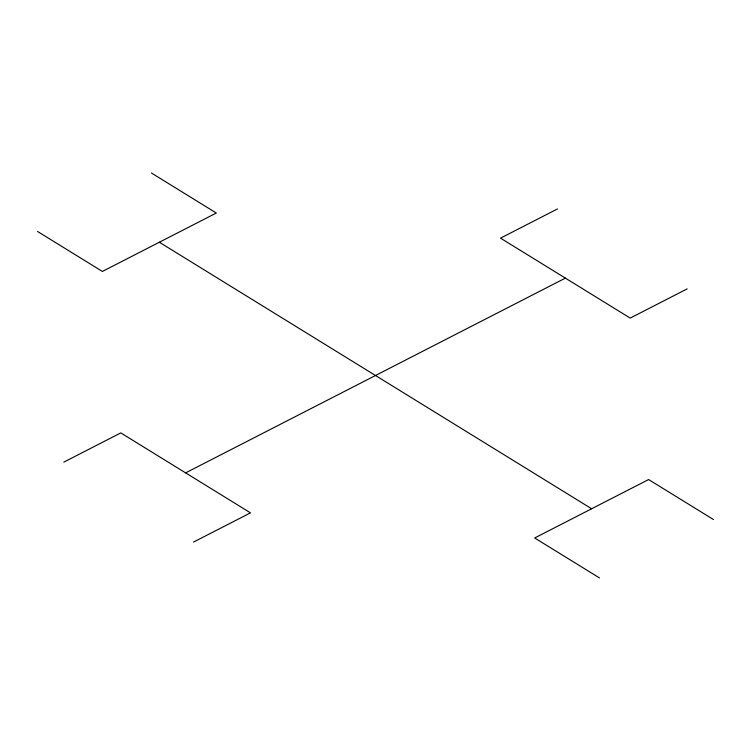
<?xml version="1.0" encoding="UTF-8"?>
<svg xmlns="http://www.w3.org/2000/svg" width="751" height="751" viewBox="0 0 751 751"><rect width="100%" height="100%" fill="white"/><g stroke="black" fill="none" stroke-linecap="round" stroke-linejoin="round"><path stroke-width="1.13" d="M63.835 462.118L120.789 432.905L250.477 512.858L193.523 542.072M557.477 208.928L500.523 238.142L630.211 318.095L687.165 288.882M185.638 472.877L565.362 278.123M151.467 173.04L216.316 213.021L102.389 271.449L37.55 231.468M713.45 519.532L648.611 479.551L534.684 537.979L599.533 577.96M159.353 242.235L591.647 508.765"/></g></svg>
